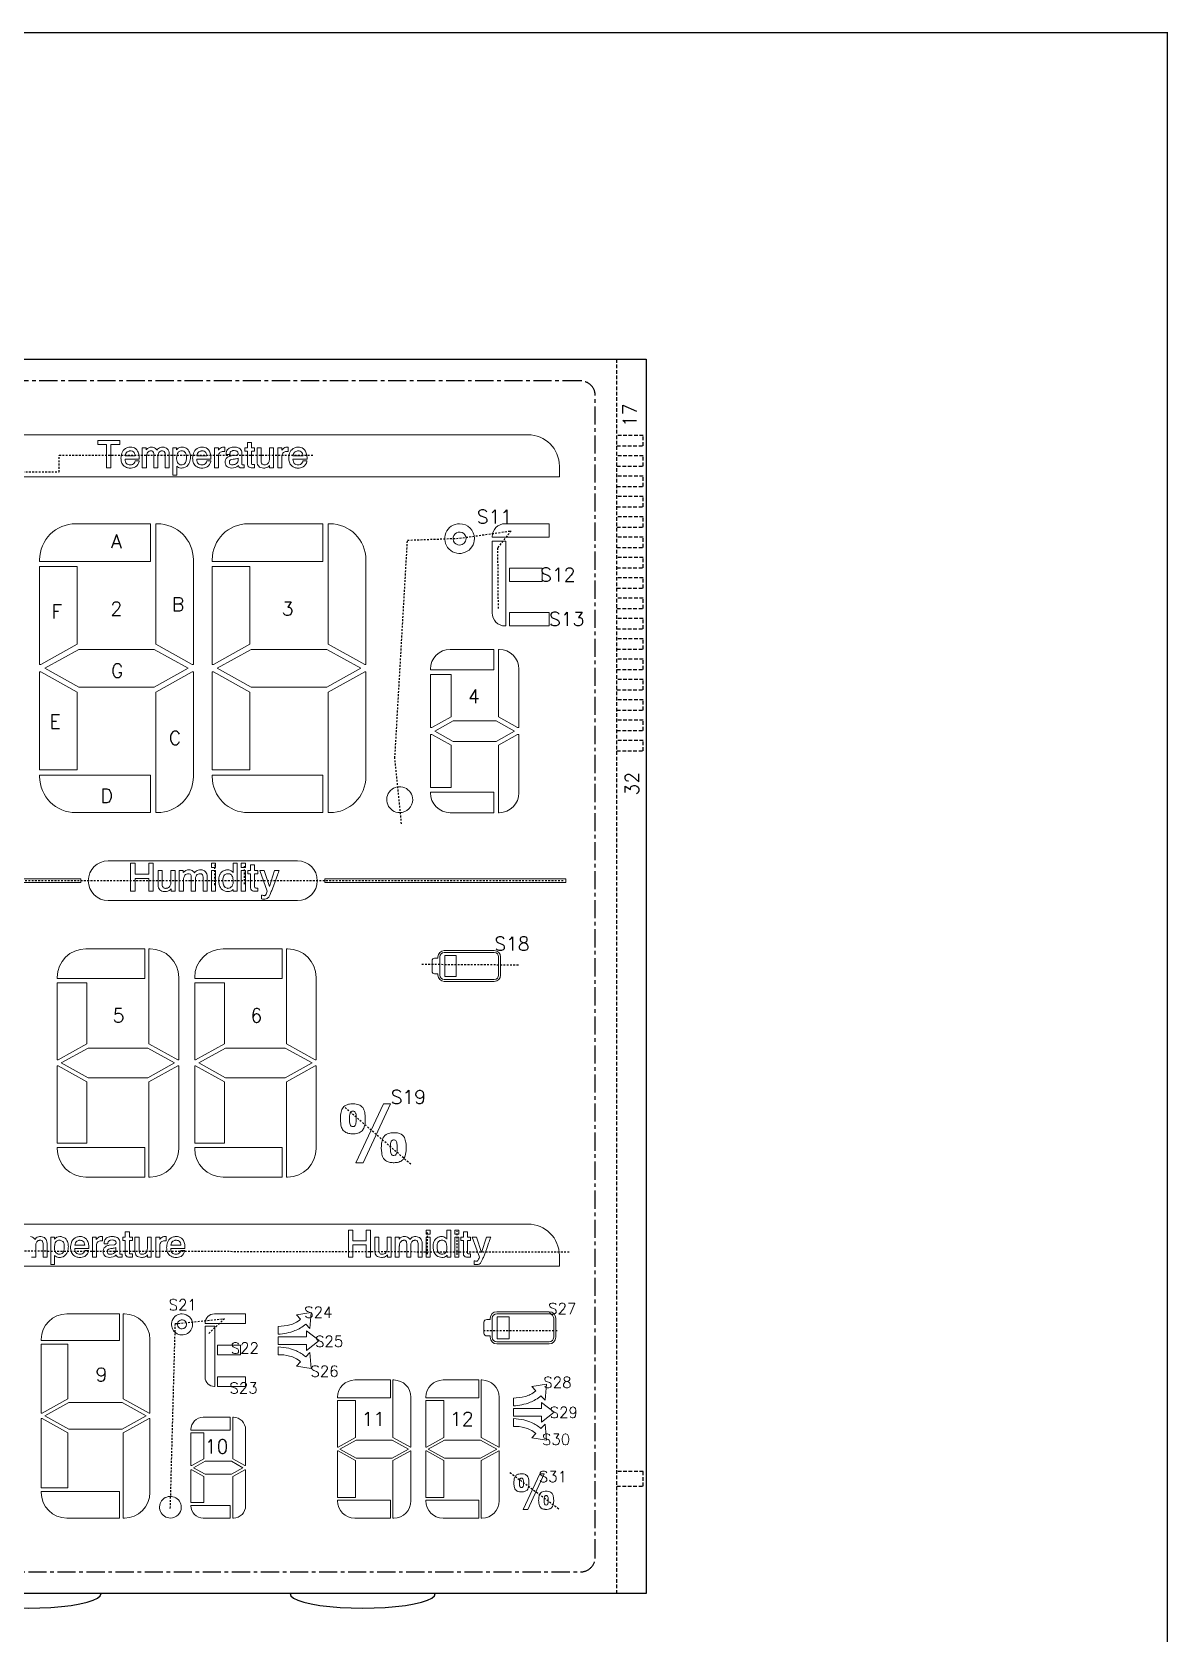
# Model space of a CAD drawing. Header units: millimetres. Extents: x 406 to 1082, y -777 to -474.
# Drawn here: x 630.2 to 708.4, y -709.3 to -599 of the extents above; entities that cross this region are included whole.
import ezdxf
from ezdxf.enums import TextEntityAlignment as Align

# ---------------------------------------------------------------- set-up
doc = ezdxf.new("R2010")
doc.units = ezdxf.units.MM
doc.linetypes.add('CENTER', pattern=[2, 1.25, -0.25, 0.25, -0.25])
doc.linetypes.add('HIDDEN', pattern=[0.375, 0.25, -0.125])
doc.layers.add('DL', color=11, linetype='Continuous')
doc.layers.add('SPEC', color=2, linetype='Continuous')
doc.styles.add('ROMANS', font='ROMANS.shx')

msp = doc.modelspace()

# ---------------------------------------------------------------- linework, layer by layer
msp.add_lwpolyline([(672.493, -621.55), (672.493, -706.55), (611.493, -706.55), (611.493, -621.55)], close=True)
at = {"linetype": 'HIDDEN'}
for points in [[(670.493, -706.55), (670.493, -621.55)], [(670.493, -627.51), (672.293, -627.51), (672.293, -626.81), (670.493, -626.81)], [(670.493, -628.91), (672.293, -628.91), (672.293, -628.21), (670.493, -628.21)], [(670.493, -630.31), (672.293, -630.31), (672.293, -629.61), (670.493, -629.61)], [(670.493, -631.71), (672.293, -631.71), (672.293, -631.01), (670.493, -631.01)], [(670.493, -633.11), (672.293, -633.11), (672.293, -632.41), (670.493, -632.41)], [(670.493, -634.51), (672.293, -634.51), (672.293, -633.81), (670.493, -633.81)], [(670.493, -635.91), (672.293, -635.91), (672.293, -635.21), (670.493, -635.21)], [(670.493, -637.31), (672.293, -637.31), (672.293, -636.61), (670.493, -636.61)], [(670.493, -638.71), (672.293, -638.71), (672.293, -638.01), (670.493, -638.01)], [(670.493, -640.11), (672.293, -640.11), (672.293, -639.41), (670.493, -639.41)], [(670.493, -641.51), (672.293, -641.51), (672.293, -640.81), (670.493, -640.81)], [(670.493, -642.91), (672.293, -642.91), (672.293, -642.21), (670.493, -642.21)], [(670.493, -644.31), (672.293, -644.31), (672.293, -643.61), (670.493, -643.61)], [(670.493, -645.71), (672.293, -645.71), (672.293, -645.01), (670.493, -645.01)], [(670.493, -647.11), (672.293, -647.11), (672.293, -646.41), (670.493, -646.41)], [(670.493, -648.51), (672.293, -648.51), (672.293, -647.81), (670.493, -647.81)], [(670.493, -699.146), (672.293, -699.146), (672.293, -698.146), (670.493, -698.146)]]:
    msp.add_lwpolyline(points, dxfattribs=at)
at = {"linetype": 'CENTER'}
msp.add_lwpolyline([(614.993, -624.05), (614.993, -704.05, 0.4142136), (615.993, -705.05), (667.993, -705.05, 0.4142136), (668.993, -704.05), (668.993, -624.05, 0.4142136), (667.993, -623.05), (615.993, -623.05, 0.4142136)], format="xyb", close=True, dxfattribs=at)
at = {"lineweight": 9}
for points in [[(623.375, -632.118, 0.0871092), (624.285, -631.959, 0.2946703), (626.046, -629.641), (666.53, -629.641), (666.53, -628.919, 0.4141296), (664.365, -626.754), (619.621, -626.754, 0.4141209), (617.456, -628.919), (617.456, -632.118)], [(637.011, -628.829, 0.0370069), (637.087, -628.818, 0.2429211), (637.31, -628.646, 0.0434346), (637.335, -628.578), (637.34, -628.561), (637.607, -628.561), (637.602, -628.59, -0.2067618), (637.353, -628.973, -0.1032395), (637.165, -629.035, -0.0377181), (636.981, -629.047, -0.0722523), (636.75, -629.008, -0.1862673), (636.462, -628.775, -0.0984507), (636.371, -628.493, -0.0237574), (636.36, -628.377, -0.0780408), (636.42, -628.014, -0.0295792), (636.455, -627.933, -0.2001827), (636.77, -627.65, -0.0792773), (637.02, -627.606, -0.0606487), (637.19, -627.628, -0.2130731), (637.509, -627.883, -0.0851086), (637.601, -628.165, -0.0383409), (637.622, -628.416), (637.623, -628.441), (636.648, -628.441, 0.0767898), (636.677, -628.621, 0.2384183), (636.855, -628.805, 0.0874784)], [(639.681, -629.027), (639.403, -629.027), (639.403, -628.148, 0.0223432), (639.402, -628.089, 0.1151529), (639.366, -627.948, 0.0641145), (639.339, -627.914, 0.1750624), (639.229, -627.865, 0.0452947), (639.18, -627.864, 0.0285811), (639.133, -627.872, 0.2370554), (638.941, -628.02, 0.0948176), (638.895, -628.199), (638.895, -629.027), (638.617, -629.027), (638.617, -628.088, 0.0735874), (638.603, -627.978, 0.2935156), (638.487, -627.869, 0.0535163), (638.433, -627.864, 0.0366851), (638.367, -627.872, 0.2307951), (638.167, -628.017, 0.1007714), (638.114, -628.206, 0.0202046), (638.109, -628.278), (638.109, -629.027), (637.831, -629.027), (637.831, -627.646), (638.1, -627.646), (638.1, -627.785, -0.2335848), (638.483, -627.606, -0.0288833), (638.539, -627.609, -0.1971162), (638.784, -627.74, -0.0448446), (638.832, -627.809, -0.0555893), (638.944, -627.702, -0.1656337), (639.22, -627.605), (639.239, -627.606, -0.0746218), (639.418, -627.644, -0.2255921), (639.645, -627.878, -0.0816605), (639.681, -628.087)], [(640.561, -627.606, -0.0648928), (640.749, -627.64, -0.1926901), (641.039, -627.878, -0.0966706), (641.132, -628.178, -0.0218144), (641.143, -628.296, -0.0781946), (641.076, -628.666, -0.0343251), (641.035, -628.757, -0.229454), (640.668, -629.031, -0.0447028), (640.532, -629.047, -0.0254463), (640.469, -629.044, -0.1828123), (640.198, -628.919), (640.198, -629.535), (639.93, -629.535), (639.93, -627.646), (640.188, -627.646), (640.188, -627.8, -0.033171), (640.234, -627.744, -0.2137865)], [(641.581, -628.441, 0.0767898), (641.61, -628.621, 0.2384183), (641.788, -628.805, 0.0874784), (641.943, -628.829, 0.0370069), (642.02, -628.818, 0.2429211), (642.243, -628.646, 0.0434346), (642.268, -628.578), (642.273, -628.561), (642.54, -628.561), (642.535, -628.59, -0.2067618), (642.286, -628.973, -0.1032395), (642.098, -629.035, -0.0377181), (641.913, -629.047, -0.0722523), (641.682, -629.008, -0.1862673), (641.394, -628.775, -0.0984507), (641.303, -628.493, -0.0237574), (641.293, -628.377, -0.0780408), (641.353, -628.014, -0.0295792), (641.387, -627.933, -0.2001827), (641.703, -627.65, -0.0792773), (641.953, -627.606, -0.0606487), (642.123, -627.628, -0.2130731), (642.442, -627.883, -0.0851086), (642.534, -628.165, -0.0383409), (642.555, -628.416), (642.555, -628.441)], [(643.5, -627.904), (643.385, -627.904, 0.0660722), (643.269, -627.925, 0.2225021), (643.104, -628.078, 0.086201), (643.072, -628.228), (643.072, -629.027), (642.794, -629.027), (642.794, -627.646), (643.062, -627.646), (643.062, -627.813, -0.054473), (643.149, -627.713, -0.1933962), (643.415, -627.606, -0.1050475), (643.46, -627.616), (643.5, -627.616)], [(644.842, -629.027), (644.768, -629.027, -0.0849996), (644.637, -629.035, -0.1173174), (644.513, -628.996, -0.06037), (644.482, -628.971, -0.1553075), (644.438, -628.878, -0.1861213), (643.972, -629.047, -0.0737311), (643.777, -629.011, -0.2680588), (643.544, -628.753, -0.0455964), (643.53, -628.656, -0.0377854), (643.539, -628.566, -0.2434006), (643.747, -628.278, -0.084849), (643.959, -628.213), (644.328, -628.173, 0.352044), (644.421, -628.083, 0.0482908), (644.425, -628.038, 0.2795521), (644.345, -627.888, 0.098485), (644.236, -627.851, 0.0721109), (644.057, -627.85, 0.030333), (644.018, -627.859, 0.2865378), (643.867, -628.018, 0.0431653), (643.857, -628.08), (643.855, -628.103), (643.599, -628.103), (643.6, -628.078, -0.0662702), (643.623, -627.918, -0.2084757), (643.817, -627.678, -0.1016325), (644.071, -627.61, -0.0222196), (644.171, -627.606, -0.0795902), (644.436, -627.654, -0.034289), (644.497, -627.683, -0.2338171), (644.675, -627.929, -0.0401185), (644.683, -628.008), (644.683, -628.774, 0.0460385), (644.685, -628.794, 0.2661434), (644.708, -628.824, 0.1001883), (644.738, -628.829), (644.764, -628.829, -0.0687775), (644.817, -628.819), (644.842, -628.819)], [(645.558, -627.884), (645.339, -627.884), (645.339, -628.724), (645.339, -628.732), (645.34, -628.739, 0.3059081), (645.383, -628.799, 0.0980566), (645.444, -628.809), (645.558, -628.809), (645.558, -629.027), (645.364, -629.027, -0.0446054), (645.271, -629.02, -0.1571167), (645.125, -628.948, -0.1693673), (645.063, -628.806, -0.0394879), (645.061, -628.743), (645.061, -627.884), (644.892, -627.884), (644.892, -627.646), (645.061, -627.646), (645.061, -627.278), (645.339, -627.278), (645.339, -627.646), (645.558, -627.646)], [(647.866, -627.904), (647.751, -627.904, 0.0660722), (647.635, -627.925, 0.2225021), (647.47, -628.078, 0.086201), (647.437, -628.228), (647.437, -629.027), (647.16, -629.027), (647.16, -627.646), (647.428, -627.646), (647.428, -627.813, -0.054473), (647.515, -627.713, -0.1933962), (647.781, -627.606, -0.1050475), (647.826, -627.616), (647.866, -627.616)], [(649.168, -628.441), (648.194, -628.441, 0.0769765), (648.223, -628.621, 0.2383717), (648.401, -628.805, 0.087331), (648.557, -628.829, 0.0369768), (648.634, -628.818, 0.2437931), (648.856, -628.646, 0.0436173), (648.881, -628.579), (648.886, -628.561), (649.153, -628.561), (649.148, -628.589, -0.2073763), (648.899, -628.973, -0.1039185), (648.712, -629.035, -0.0376428), (648.527, -629.047, -0.072254), (648.296, -629.008, -0.1859131), (648.008, -628.775, -0.0983465), (647.917, -628.493, -0.0237614), (647.906, -628.378, -0.077701), (647.967, -628.014, -0.0294773), (648.001, -627.933, -0.1999693), (648.316, -627.65, -0.0793938), (648.566, -627.606, -0.0605653), (648.736, -627.628, -0.2132511), (649.056, -627.883, -0.0852939), (649.147, -628.165, -0.0384156), (649.168, -628.416)], [(636.991, -627.864, 0.0352199), (636.921, -627.875, 0.2240954), (636.704, -628.039, 0.0898478), (636.651, -628.212), (637.342, -628.212, 0.0738911), (637.303, -628.051, 0.2720981), (637.074, -627.871, 0.0435445)], [(640.522, -627.864, 0.033145), (640.471, -627.867, 0.2103507), (640.287, -627.974, 0.0989126), (640.217, -628.13, 0.0625653), (640.188, -628.406, 0.0750688), (640.219, -628.6, 0.2662662), (640.445, -628.814, 0.0457063), (640.533, -628.829, 0.0306271), (640.582, -628.825, 0.2525837), (640.797, -628.67, 0.0966536), (640.859, -628.437, 0.0200891), (640.865, -628.336, 0.0218403), (640.863, -628.24, 0.1116626), (640.801, -628.007, 0.0623045), (640.758, -627.949, 0.1704659), (640.585, -627.868, 0.0339054)], [(641.924, -627.864, 0.0352199), (641.854, -627.875, 0.2240954), (641.636, -628.039, 0.0898478), (641.583, -628.212), (642.275, -628.212, 0.0738911), (642.235, -628.051, 0.2720981), (642.007, -627.871, 0.0435445)], [(643.818, -628.625, 0.0641094), (643.828, -628.706, 0.2559658), (643.922, -628.813, 0.091977), (644.022, -628.829, 0.0893706), (644.249, -628.776, 0.2783813), (644.415, -628.544), (644.415, -628.366, -0.0543915), (644.174, -628.426), (644.075, -628.44, 0.0846469), (643.917, -628.475, 0.0349856), (643.89, -628.49, 0.274835)], [(646.851, -627.646), (646.851, -629.027), (646.593, -629.027), (646.593, -628.868, -0.1936753), (646.307, -629.039, -0.0434189), (646.203, -629.048), (646.179, -629.047, -0.0767811), (645.976, -629.009, -0.2306986), (645.756, -628.792, -0.0806607), (645.728, -628.625), (645.728, -627.646), (646.006, -627.646), (646.006, -628.555, 0.1001322), (646.033, -628.713, 0.2115872), (646.136, -628.813, 0.0930094), (646.239, -628.829, 0.0384247), (646.306, -628.822, 0.2240954), (646.509, -628.684, 0.1015477), (646.575, -628.479, 0.0191729), (646.583, -628.404), (646.583, -627.646)], [(648.537, -627.864, 0.0352199), (648.467, -627.875, 0.2240954), (648.249, -628.039, 0.0898478), (648.197, -628.212), (648.888, -628.212, 0.0742199), (648.849, -628.051, 0.2722055), (648.62, -627.871, 0.0434684)], [(630.765, -635.37), (630.765, -635.473), (638.392, -635.473), (638.392, -632.88), (633.255, -632.88, 0.4141339)], [(638.752, -632.88), (638.752, -641.173), (641.264, -642.568), (641.345, -642.568), (641.345, -635.37, 0.4141343), (638.856, -632.88)], [(645.126, -632.88, 0.4141339), (642.636, -635.37), (642.636, -635.473), (650.263, -635.473), (650.263, -632.88)], [(650.623, -632.88), (650.623, -641.173), (653.135, -642.568), (653.216, -642.568), (653.216, -635.37, 0.4141343), (650.727, -632.88)], [(660.685, -633.902, -2.414661), (659.662, -632.88, -0.4141364)], [(661.901, -633.779), (661.901, -633.816), (665.818, -633.816), (665.818, -632.88), (662.799, -632.88, 0.4141346)], [(659.662, -634.347, -2.414768), (660.107, -633.902, -0.4141321)], [(661.901, -634.085), (661.901, -639.019, 0.4141356), (662.799, -639.918), (662.837, -639.918), (662.837, -634.085)], [(662.02, -641.531), (659.016, -641.531, 0.414124), (657.652, -642.894), (657.652, -642.951), (662.02, -642.951)], [(662.386, -641.531), (662.329, -641.531), (662.329, -646.177), (663.642, -646.907), (663.749, -646.907), (663.749, -642.894, 0.4141194)], [(638.752, -652.775), (638.856, -652.775, 0.4141339), (641.345, -650.286), (641.345, -643.087), (641.264, -643.087), (638.752, -644.483)], [(653.135, -643.087), (650.623, -644.483), (650.623, -652.775), (650.727, -652.775, 0.4141339), (653.216, -650.286), (653.216, -643.087)], [(662.329, -648.131), (662.329, -652.777), (662.386, -652.777, 0.4141185), (663.749, -651.414), (663.749, -647.401), (663.642, -647.401)], [(630.765, -650.182), (630.765, -650.286, 0.4141343), (633.255, -652.775), (638.392, -652.775), (638.392, -650.182)], [(642.636, -650.182), (642.636, -650.286, 0.4141343), (645.126, -652.775), (650.263, -652.775), (650.263, -650.182)], [(655.542, -652.775, -2.4147199), (656.434, -651.883, -0.4141359)], [(662.02, -651.357), (657.652, -651.357), (657.652, -651.414, 0.4141256), (659.016, -652.777), (662.02, -652.777)], [(635.484, -656.091, 0.4141317), (634.114, -657.461, 0.41412), (635.484, -658.832), (648.503, -658.832, 0.4141304), (649.873, -657.461, 0.4141421), (648.503, -656.091)], [(644.36, -658.192), (644.092, -658.192), (644.092, -658.057, -0.1857359), (643.822, -658.205, -0.0398016), (643.722, -658.212, -0.062601), (643.532, -658.183, -0.1994728), (643.206, -657.925, -0.080211), (643.113, -657.669, -0.0408194), (643.085, -657.431, -0.0807621), (643.152, -657.08, -0.0287766), (643.186, -657.007, -0.1851882), (643.466, -656.755, -0.079826), (643.69, -656.71, -0.1764781), (644.003, -656.826, -0.0372204), (644.082, -656.9), (644.082, -656.242), (644.36, -656.242)], [(640.081, -658.192), (639.813, -658.192), (639.813, -658.023, -0.2022052), (639.5, -658.206, -0.0373862), (639.406, -658.213), (639.38, -658.212, -0.0771179), (639.168, -658.173, -0.2230688), (638.943, -657.957, -0.0872839), (638.91, -657.773), (638.91, -656.751), (639.198, -656.751), (639.198, -657.7, 0.1019513), (639.227, -657.864, 0.2718278), (639.385, -657.982, 0.0417593), (639.443, -657.987, 0.0322002), (639.503, -657.981, 0.2230069), (639.72, -657.843, 0.1046555), (639.793, -657.633, 0.0225802), (639.803, -657.542), (639.803, -656.751), (640.081, -656.751)], [(642.015, -657.274, 0.0224772), (642.015, -657.212, 0.115913), (641.976, -657.065, 0.0645116), (641.949, -657.029, 0.1661262), (641.843, -656.98, 0.0381461), (641.796, -656.976), (641.789, -656.976), (641.781, -656.977, 0.0287049), (641.733, -656.984, 0.2370717), (641.531, -657.14, 0.0947445), (641.483, -657.328), (641.483, -658.192), (641.195, -658.192), (641.195, -657.212, 0.073453), (641.18, -657.096, 0.2935992), (641.058, -656.982, 0.053587), (641.001, -656.977, 0.0366502), (640.933, -656.985, 0.2307724), (640.722, -657.137, 0.1009418), (640.667, -657.335, 0.0202476), (640.662, -657.41), (640.662, -658.192), (640.374, -658.192), (640.374, -656.751), (640.652, -656.751), (640.652, -656.898, -0.2346799), (641.053, -656.709, -0.0289815), (641.112, -656.713, -0.1982982), (641.368, -656.85, -0.0452392), (641.418, -656.922, -0.0594676), (641.54, -656.806, -0.173408), (641.843, -656.71, -0.0747801), (642.029, -656.749, -0.2262586), (642.267, -656.993, -0.0816665), (642.303, -657.211), (642.303, -658.192), (642.015, -658.192)], [(643.733, -656.977, 0.028257), (643.675, -656.98, 0.1738066), (643.485, -657.066, 0.1166314), (643.406, -657.203, 0.0857098), (643.373, -657.471, 0.068715), (643.416, -657.736, 0.0369916), (643.445, -657.806, 0.2394821), (643.664, -657.979, 0.0374432), (643.724, -657.987, 0.0384111), (643.806, -657.972, 0.2578203), (644.046, -657.753, 0.0830756), (644.082, -657.543, 0.0652167), (644.048, -657.243, 0.0691602), (643.996, -657.117, 0.2283956), (643.796, -656.982, 0.0413545)], [(645.783, -656.997), (645.555, -656.997), (645.555, -657.876), (645.555, -657.884), (645.556, -657.892, 0.3063573), (645.601, -657.956, 0.0979138), (645.665, -657.966), (645.783, -657.966), (645.783, -658.192), (645.582, -658.192, -0.04486), (645.485, -658.184, -0.1565868), (645.333, -658.109, -0.169498), (645.269, -657.961, -0.039098), (645.266, -657.896), (645.266, -656.997), (645.09, -656.997), (645.09, -656.751), (645.266, -656.751), (645.266, -656.366), (645.555, -656.366), (645.555, -656.751), (645.783, -656.751)], [(647.232, -656.784, 0.0091527), (647.087, -657.189), (646.971, -657.508), (646.853, -657.827), (646.733, -658.145, -0.0120614), (646.622, -658.404, -0.0336797), (646.527, -658.584, -0.075617), (646.478, -658.642, -0.1677939), (646.346, -658.718, -0.0726062), (646.159, -658.732), (646.158, -658.732, -0.1014928), (646.057, -658.709), (646.042, -658.703), (646.042, -658.454), (646.066, -658.454, -0.1872411), (646.099, -658.467, 0.0755878), (646.201, -658.485), (646.21, -658.487, 0.2049529), (646.262, -658.485, 0.1103256), (646.308, -658.445, 0.0694657), (646.377, -658.321, 0.0242038), (646.425, -658.188), (645.907, -656.751), (646.219, -656.751), (646.225, -656.768), (646.58, -657.854), (646.931, -656.751), (647.245, -656.751)], [(631.974, -664.115), (631.974, -664.197), (638, -664.197), (638, -662.148), (633.941, -662.148, 0.4141341)], [(638.285, -662.148), (638.285, -668.7), (640.27, -669.803), (640.334, -669.803), (640.334, -664.115, 0.4141341), (638.367, -662.148)], [(641.435, -664.115), (641.435, -664.197), (647.461, -664.197), (647.461, -662.148), (643.402, -662.148, 0.4141341)], [(647.745, -662.148), (647.745, -668.7), (649.73, -669.803), (649.794, -669.803), (649.794, -664.115, 0.4141341), (647.827, -662.148)], [(662.052, -662.275), (658.605, -662.275, 0.4133956), (658.172, -662.708), (658.172, -662.791), (657.945, -662.791, 0.4141365), (657.765, -662.972), (657.765, -663.694, 0.4141299), (657.945, -663.875), (658.172, -663.875), (658.172, -663.964, 0.4133988), (658.605, -664.396), (662.052, -664.396, 0.4133716), (662.485, -663.964), (662.485, -662.708, 0.4133716)], [(662.052, -664.262), (658.605, -664.262, -0.4134888), (658.307, -663.964), (658.307, -662.708, -0.413501), (658.605, -662.41), (662.052, -662.41, -0.4135403), (662.35, -662.708), (662.35, -663.964, -0.4135403)], [(638.285, -671.316), (638.285, -677.868), (638.367, -677.868, 0.4141341), (640.334, -675.901), (640.334, -670.213), (640.27, -670.213)], [(647.745, -671.316), (647.745, -677.868), (647.827, -677.868, 0.4141341), (649.794, -675.901), (649.794, -670.213), (649.73, -670.213)], [(651.956, -674.842), (651.919, -674.828, -0.1339508), (651.66, -674.651, -0.1025514), (651.524, -674.376, -0.0632424), (651.464, -673.922), (651.462, -673.867), (651.462, -673.854), (651.463, -673.799), (651.465, -673.746), (651.467, -673.695, -0.0643588), (651.533, -673.304, -0.1324688), (651.708, -673.01, -0.1250843), (652.007, -672.858, -0.0639649), (652.37, -672.825, -0.0787069), (652.719, -672.885, -0.1488955), (652.996, -673.085, -0.0274428), (653.047, -673.167, -0.0801137), (653.149, -673.498, -0.0610197), (653.162, -674.11, -0.0516939), (653.105, -674.404), (653.093, -674.439, -0.1018275), (652.954, -674.678, -0.1285868), (652.67, -674.844, -0.0801347), (652.267, -674.889, -0.0711959)], [(652.534, -674.155, -0.0571083), (652.5, -674.277), (652.484, -674.307), (652.46, -674.339), (652.431, -674.363), (652.398, -674.381), (652.36, -674.391), (652.318, -674.394), (652.283, -674.392), (652.244, -674.383), (652.21, -674.367), (652.181, -674.344), (652.156, -674.313, -0.0997243), (652.108, -674.182), (652.101, -674.145, -0.0207675), (652.087, -674.015), (652.085, -673.964, -0.0471644), (652.102, -673.56), (652.109, -673.524, -0.079443), (652.153, -673.406), (652.176, -673.375), (652.205, -673.351), (652.238, -673.333, -0.1204659), (652.352, -673.322), (652.391, -673.331), (652.425, -673.347), (652.454, -673.37, -0.1170759), (652.511, -673.465), (652.52, -673.494, -0.0581163), (652.553, -673.796, -0.0431886)], [(655.86, -675.153, 0.1958052), (655.531, -674.871, 0.0761133), (655.232, -674.814), (655.183, -674.811), (655.132, -674.81), (655.097, -674.81), (655.048, -674.812), (654.999, -674.816, 0.07373), (654.708, -674.88, 0.1978594), (654.385, -675.192, 0.0753701), (654.294, -675.542, 0.0663383), (654.301, -676.202, 0.0809523), (654.403, -676.534, 0.1134718), (654.568, -676.729, 0.051572), (654.695, -676.8, 0.0701802), (654.937, -676.863), (654.983, -676.869), (655.031, -676.873, 0.0188081), (655.169, -676.875), (655.219, -676.873, 0.0835128), (655.558, -676.805), (655.593, -676.789, 0.0904608), (655.767, -676.665, 0.1105234), (655.918, -676.395, 0.0684338), (655.985, -675.952, 0.0472932), (655.962, -675.484, 0.0800972)], [(631.974, -675.819), (631.974, -675.901, 0.4141341), (633.941, -677.868), (638, -677.868), (638, -675.819)], [(641.435, -675.819), (641.435, -675.901, 0.4141341), (643.402, -677.868), (647.461, -677.868), (647.461, -675.819)], [(655.362, -676.011), (655.359, -676.058, -0.0549024), (655.324, -676.237, -0.158432), (655.242, -676.349), (655.209, -676.366, -0.163158), (655.058, -676.37), (655.024, -676.354), (654.994, -676.331), (654.969, -676.301, -0.1010268), (654.928, -676.206, -0.0425744), (654.904, -676.054), (654.9, -676.007), (654.898, -675.956, -0.046268), (654.915, -675.546, -0.057955), (654.948, -675.424), (654.963, -675.393), (654.988, -675.362), (655.016, -675.337), (655.05, -675.32, -0.1288059), (655.166, -675.308), (655.204, -675.318), (655.238, -675.335), (655.267, -675.358), (655.293, -675.388, -0.1008725), (655.342, -675.519), (655.349, -675.555, -0.05209)], [(664.365, -681.107), (619.621, -681.107, 0.4141209), (617.456, -683.272), (617.456, -685.346), (622.134, -685.346, 0.3096148), (624.108, -683.994), (666.53, -683.994), (666.53, -683.272, 0.4141296)], [(637.042, -683.162, -0.0980566), (636.981, -683.152, -0.3059081), (636.938, -683.092), (636.937, -683.085), (636.937, -683.077), (636.937, -682.237), (637.156, -682.237), (637.156, -681.999), (636.937, -681.999), (636.937, -681.631), (636.659, -681.631), (636.659, -681.999), (636.49, -681.999), (636.49, -682.237), (636.659, -682.237), (636.659, -683.096, 0.0394342), (636.661, -683.159, 0.1702387), (636.724, -683.301, 0.1572026), (636.869, -683.373, 0.0446708), (636.962, -683.381), (637.156, -683.381), (637.156, -683.162)], [(659.056, -683.381), (658.798, -683.381), (658.798, -683.253, -0.183421), (658.539, -683.393, -0.0395765), (658.444, -683.4, -0.0686495), (658.247, -683.367, -0.1920295), (657.949, -683.125, -0.0802122), (657.86, -682.879, -0.0407987), (657.833, -682.651, -0.0807626), (657.897, -682.315, -0.0287726), (657.93, -682.244, -0.1851361), (658.198, -682.003, -0.0798112), (658.413, -681.959, -0.1756806), (658.713, -682.07, -0.0370671), (658.787, -682.14), (658.787, -681.511), (659.056, -681.511)], [(660.418, -682.237), (660.199, -682.237), (660.199, -683.077), (660.199, -683.085), (660.2, -683.092, 0.3059081), (660.243, -683.152, 0.0980566), (660.304, -683.162), (660.418, -683.162), (660.418, -683.381), (660.224, -683.381, -0.0446708), (660.131, -683.373, -0.1572026), (659.985, -683.301, -0.1702387), (659.923, -683.159, -0.0394342), (659.921, -683.096), (659.921, -682.237), (659.752, -682.237), (659.752, -681.999), (659.921, -681.999), (659.921, -681.631), (660.199, -681.631), (660.199, -681.999), (660.418, -681.999)], [(632.13, -683.4, -0.0256002), (632.067, -683.397, -0.1824839), (631.796, -683.271), (631.796, -683.888), (631.528, -683.888), (631.528, -681.999), (631.786, -681.999), (631.786, -682.152, -0.2532726), (632.159, -681.959, -0.0649164), (632.347, -681.993, -0.1927992), (632.637, -682.231, -0.0965916), (632.73, -682.531, -0.0217789), (632.74, -682.649, -0.0781017), (632.674, -683.019, -0.0343107), (632.632, -683.11, -0.22958), (632.266, -683.384, -0.0447153)], [(632.12, -682.217, 0.0331519), (632.069, -682.22, 0.2105512), (631.885, -682.327, 0.0988757), (631.815, -682.483, 0.0624321), (631.786, -682.759, 0.0752135), (631.817, -682.953, 0.2665982), (632.043, -683.167, 0.0456579), (632.131, -683.182, 0.0306703), (632.18, -683.178, 0.2525901), (632.395, -683.023, 0.096586), (632.457, -682.79, 0.0200855), (632.463, -682.689, 0.0219641), (632.461, -682.593, 0.1121729), (632.399, -682.36, 0.0626638), (632.356, -682.302, 0.1714333), (632.183, -682.221, 0.0338772)], [(634.153, -682.794), (633.179, -682.794, 0.0769496), (633.208, -682.974, 0.2382813), (633.386, -683.158, 0.0874182), (633.541, -683.182, 0.0369865), (633.618, -683.171, 0.2436488), (633.841, -682.999, 0.0434474), (633.866, -682.931), (633.871, -682.914), (634.137, -682.914), (634.132, -682.943, -0.207405), (633.884, -683.326, -0.1039086), (633.697, -683.388, -0.0375945), (633.512, -683.4, -0.0722679), (633.281, -683.361, -0.1860549), (632.993, -683.128, -0.0984055), (632.901, -682.846, -0.0237687), (632.89, -682.73, -0.0778142), (632.951, -682.367, -0.0295136), (632.986, -682.286, -0.2000537), (633.301, -682.003, -0.0793429), (633.55, -681.959, -0.060607), (633.721, -681.981, -0.2131621), (634.04, -682.236, -0.0852012), (634.132, -682.518, -0.0383783), (634.153, -682.769)], [(633.521, -682.217, 0.0352199), (633.451, -682.228, 0.2240954), (633.234, -682.392, 0.0898478), (633.181, -682.565), (633.873, -682.565, 0.07406), (633.834, -682.404, 0.2718627), (633.605, -682.224, 0.0435248)], [(635.097, -682.257), (634.983, -682.257, 0.0660001), (634.867, -682.278, 0.2228376), (634.702, -682.431, 0.0864081), (634.67, -682.581), (634.67, -683.381), (634.392, -683.381), (634.392, -681.999), (634.66, -681.999), (634.66, -682.166, -0.054473), (634.746, -682.066, -0.1933962), (635.013, -681.959, -0.104628), (635.059, -681.969), (635.097, -681.969)], [(636.44, -683.381), (636.366, -683.381, -0.0859883), (636.235, -683.388, -0.1173473), (636.111, -683.349, -0.0604077), (636.079, -683.324, -0.1553075), (636.035, -683.231, -0.1860571), (635.57, -683.4, -0.0737242), (635.375, -683.364, -0.2677367), (635.142, -683.106, -0.0455287), (635.128, -683.009, -0.0377239), (635.137, -682.919, -0.242971), (635.345, -682.631, -0.0848797), (635.557, -682.566), (635.926, -682.526, 0.3523827), (636.019, -682.436, 0.0483425), (636.023, -682.391, 0.2798421), (635.943, -682.241, 0.0983161), (635.834, -682.204, 0.0720485), (635.655, -682.203, 0.0303451), (635.616, -682.212, 0.2873951), (635.465, -682.371, 0.043136), (635.455, -682.433), (635.453, -682.456), (635.197, -682.456), (635.198, -682.43, -0.066344), (635.221, -682.271, -0.2081572), (635.415, -682.031, -0.1015374), (635.669, -681.963, -0.0222306), (635.769, -681.959, -0.0795985), (636.034, -682.007, -0.0343055), (636.095, -682.036, -0.2341199), (636.273, -682.282, -0.0401684), (636.281, -682.361), (636.281, -683.127, 0.0460385), (636.283, -683.147, 0.2661434), (636.306, -683.177, 0.1001883), (636.336, -683.182), (636.362, -683.182, -0.0675236), (636.415, -683.172), (636.44, -683.172)], [(635.416, -682.978, 0.0641094), (635.425, -683.059, 0.2559658), (635.52, -683.166, 0.091977), (635.62, -683.182, 0.0893105), (635.847, -683.129, 0.2791963), (636.013, -682.897), (636.013, -682.719, -0.0538108), (635.772, -682.779), (635.673, -682.794, 0.0845225), (635.515, -682.828, 0.0349147), (635.488, -682.843, 0.2750525)], [(638.449, -683.381), (638.191, -683.381), (638.191, -683.221, -0.1936753), (637.905, -683.392, -0.0434189), (637.801, -683.401), (637.777, -683.4, -0.0767743), (637.574, -683.362, -0.2304701), (637.354, -683.145, -0.0805526), (637.326, -682.978), (637.326, -681.999), (637.604, -681.999), (637.604, -682.908, 0.1018395), (637.631, -683.065, 0.2718716), (637.782, -683.178, 0.0418294), (637.838, -683.182, 0.0384247), (637.904, -683.175, 0.2240954), (638.107, -683.037, 0.1015477), (638.173, -682.832, 0.0191729), (638.181, -682.757), (638.181, -681.999), (638.449, -681.999)], [(639.463, -682.257), (639.349, -682.257, 0.0660001), (639.233, -682.278, 0.2228376), (639.068, -682.431, 0.0864081), (639.036, -682.581), (639.036, -683.381), (638.758, -683.381), (638.758, -681.999), (639.026, -681.999), (639.026, -682.166, -0.054473), (639.112, -682.066, -0.1933962), (639.379, -681.959, -0.104628), (639.424, -681.969), (639.463, -681.969)], [(640.766, -682.794), (639.792, -682.794, 0.0769496), (639.821, -682.974, 0.2382813), (639.999, -683.158, 0.0874182), (640.155, -683.182, 0.0369865), (640.232, -683.171, 0.2436488), (640.454, -682.999, 0.0434474), (640.479, -682.931), (640.484, -682.914), (640.751, -682.914), (640.746, -682.943, -0.207405), (640.497, -683.326, -0.1039086), (640.31, -683.388, -0.0375945), (640.125, -683.4, -0.0722679), (639.894, -683.361, -0.1860549), (639.606, -683.128, -0.0984055), (639.515, -682.846, -0.0237687), (639.504, -682.73, -0.0778142), (639.565, -682.367, -0.0295136), (639.599, -682.286, -0.2000537), (639.914, -682.003, -0.0793429), (640.164, -681.959, -0.060607), (640.334, -681.981, -0.2131621), (640.654, -682.236, -0.0852012), (640.745, -682.518, -0.0383783), (640.766, -682.769)], [(640.135, -682.217, 0.0352199), (640.065, -682.228, 0.2240954), (639.848, -682.392, 0.0898478), (639.795, -682.565), (640.486, -682.565, 0.07406), (640.447, -682.404, 0.2718627), (640.218, -682.224, 0.0435248)], [(654.958, -683.381), (654.7, -683.381), (654.7, -683.221, -0.1936753), (654.415, -683.392, -0.0434189), (654.31, -683.401), (654.287, -683.4, -0.0767743), (654.083, -683.362, -0.2304701), (653.864, -683.145, -0.0805526), (653.835, -682.978), (653.835, -681.999), (654.113, -681.999), (654.113, -682.908, 0.1018395), (654.14, -683.065, 0.2718716), (654.292, -683.178, 0.0418294), (654.347, -683.182, 0.0384247), (654.413, -683.175, 0.2240954), (654.616, -683.037, 0.1015477), (654.683, -682.832, 0.0191729), (654.69, -682.757), (654.69, -681.999), (654.958, -681.999)], [(657.086, -683.381), (656.808, -683.381), (656.808, -682.501, 0.0221063), (656.808, -682.442, 0.1159287), (656.771, -682.301, 0.0653352), (656.745, -682.267, 0.1671027), (656.645, -682.22, 0.0381962), (656.6, -682.217), (656.593, -682.217), (656.585, -682.217, 0.0286248), (656.539, -682.225, 0.2370109), (656.346, -682.373, 0.0947582), (656.301, -682.552), (656.301, -683.381), (656.023, -683.381), (656.023, -682.441, 0.0735874), (656.009, -682.331, 0.2935156), (655.892, -682.222, 0.0535163), (655.838, -682.217, 0.036686), (655.773, -682.225, 0.2309482), (655.572, -682.37, 0.1009179), (655.519, -682.559, 0.0202383), (655.515, -682.631), (655.515, -683.381), (655.237, -683.381), (655.237, -681.999), (655.505, -681.999), (655.505, -682.138, -0.2335848), (655.888, -681.959, -0.0288727), (655.944, -681.962, -0.1971847), (656.19, -682.093, -0.0451527), (656.238, -682.162, -0.0522107), (656.342, -682.06, -0.1812055), (656.645, -681.959, -0.0745737), (656.823, -681.997, -0.2256945), (657.051, -682.231, -0.081625), (657.086, -682.44)], [(658.454, -682.217, 0.0283117), (658.399, -682.22, 0.1737622), (658.217, -682.302, 0.1165466), (658.142, -682.433, 0.0854227), (658.111, -682.689, 0.0685642), (658.151, -682.942, 0.0369757), (658.179, -683.009, 0.2398924), (658.389, -683.175, 0.0374804), (658.446, -683.182, 0.0334185), (658.515, -683.17, 0.2640802), (658.754, -682.958, 0.0828449), (658.787, -682.758, 0.0652265), (658.755, -682.471, 0.0691925), (658.705, -682.351, 0.2283969), (658.514, -682.222, 0.0413196)], [(661.799, -682.032, 0.0089969), (661.66, -682.419), (661.549, -682.725), (661.437, -683.03), (661.322, -683.335, -0.0112289), (661.22, -683.573, -0.0344358), (661.124, -683.756, -0.0745116), (661.077, -683.811, -0.1662425), (660.951, -683.884, -0.0732738), (660.771, -683.897), (660.77, -683.897, -0.0972766), (660.673, -683.876), (660.657, -683.87), (660.657, -683.629), (660.682, -683.629, -0.1358221), (660.705, -683.636), (660.71, -683.639), (660.715, -683.643, 0.0748982), (660.812, -683.659), (660.82, -683.661, 0.2195459), (660.869, -683.659, 0.109749), (660.913, -683.621, 0.0663633), (660.973, -683.516, 0.0289799), (661.024, -683.376), (660.528, -681.999), (660.83, -681.999), (660.835, -682.015), (661.174, -683.053), (661.51, -681.999), (661.812, -681.999)], [(661.768, -688.901, 0.4133988), (662.221, -689.353), (665.825, -689.353, 0.4133716), (666.277, -688.901), (666.277, -687.588, 0.4133716), (665.825, -687.135), (662.221, -687.135, 0.4133956), (661.768, -687.588), (661.768, -687.675), (661.531, -687.675, 0.4141365), (661.342, -687.864), (661.342, -688.619, 0.4141299), (661.531, -688.808), (661.768, -688.808)], [(632.636, -687.286, 0.4141339), (630.877, -689.045), (630.877, -689.118), (636.267, -689.118), (636.267, -687.286)], [(636.594, -687.286), (636.521, -687.286), (636.521, -693.146), (638.297, -694.132), (638.354, -694.132), (638.354, -689.045, 0.4141343)], [(641.289, -688.011, -2.414661), (640.563, -687.286, -0.4141364)], [(640.563, -688.327, -2.4147248), (640.879, -688.011, -0.4141491)], [(644.933, -687.286), (642.79, -687.286, 0.4141346), (642.152, -687.923), (642.152, -687.95), (644.933, -687.95)], [(642.152, -691.644, 0.4141356), (642.79, -692.282), (642.817, -692.282), (642.817, -688.141), (642.152, -688.141)], [(648.726, -687.644, -0.0872489), (648.343, -687.911, -0.0437307), (647.988, -688.041, -0.062249), (647.174, -688.146), (647.174, -688.684, 0.0864883), (648.331, -688.442, 0.0353371), (648.709, -688.254, 0.0446225), (649.074, -687.994), (649.354, -688.291), (649.453, -687.197), (648.445, -687.355)], [(661.909, -687.588, -0.4135091), (662.221, -687.276), (665.825, -687.276, -0.4135485), (666.136, -687.588), (666.136, -688.901, -0.4135485), (665.825, -689.212), (662.221, -689.212, -0.4134972), (661.909, -688.901)], [(649.074, -690.243, 0.0685659), (648.429, -689.838, 0.0482334), (647.902, -689.656, 0.0398014), (647.174, -689.565), (647.174, -690.097, -0.0679718), (647.967, -690.19, -0.0459294), (648.343, -690.326, -0.0890241), (648.726, -690.593), (648.445, -690.882), (649.453, -691.04), (649.354, -689.946)], [(652.449, -691.838, 0.4141359), (651.26, -693.028), (651.26, -693.077), (654.905, -693.077), (654.905, -691.838)], [(655.077, -691.838), (655.077, -695.801), (656.278, -696.468), (656.316, -696.468), (656.316, -693.028, 0.4141359), (655.126, -691.838)], [(660.98, -691.838), (658.525, -691.838, 0.4141359), (657.335, -693.028), (657.335, -693.077), (660.98, -693.077)], [(662.392, -693.028, 0.4141359), (661.202, -691.838), (661.152, -691.838), (661.152, -695.801), (662.353, -696.468), (662.392, -696.468)], [(664.896, -693.188, 0.0446225), (665.261, -692.928), (665.541, -693.226), (665.64, -692.131), (664.632, -692.289), (664.913, -692.578, -0.0872489), (664.529, -692.845, -0.0437307), (664.174, -692.975, -0.062249), (663.361, -693.08), (663.361, -693.618, 0.0864883), (664.518, -693.376, 0.0353371)], [(636.521, -695.485), (636.521, -701.345), (636.594, -701.345, 0.4141339), (638.354, -699.586), (638.354, -694.499), (638.297, -694.499)], [(642.017, -694.406, 0.4141328), (641.176, -695.248), (641.176, -695.283), (643.871, -695.283), (643.871, -694.406)], [(644.097, -694.406), (644.062, -694.406), (644.062, -697.274), (644.873, -697.724), (644.938, -697.724), (644.938, -695.248, 0.4141283)], [(664.616, -694.772, 0.0482334), (664.089, -694.59, 0.0398014), (663.361, -694.499), (663.361, -695.032, -0.0679718), (664.154, -695.124, -0.0459294), (664.529, -695.26, -0.0890241), (664.913, -695.527), (664.632, -695.816), (665.64, -695.974), (665.541, -694.88), (665.261, -695.177, 0.0685659)], [(655.077, -697.383), (655.077, -701.347), (655.126, -701.347, 0.4141359), (656.316, -700.157), (656.316, -696.716), (656.278, -696.716)], [(662.353, -696.716), (661.152, -697.383), (661.152, -701.347), (661.202, -701.347, 0.4141359), (662.392, -700.157), (662.392, -696.716)], [(644.062, -698.479), (644.062, -701.347), (644.097, -701.347, 0.4141274), (644.938, -700.505), (644.938, -698.029), (644.873, -698.029)], [(663.52, -699.401, 0.1339508), (663.677, -699.508), (663.699, -699.516, 0.0711959), (663.887, -699.545, 0.0801347), (664.131, -699.518, 0.1285868), (664.302, -699.417, 0.1018275), (664.387, -699.272), (664.394, -699.251, 0.051696), (664.428, -699.073, 0.0610197), (664.421, -698.704, 0.0801137), (664.359, -698.503, 0.0274428), (664.328, -698.454, 0.1488956), (664.16, -698.333, 0.0787069), (663.949, -698.296, 0.0639649), (663.73, -698.316, 0.1250843), (663.549, -698.408, 0.1324688), (663.443, -698.586, 0.0643588), (663.403, -698.822), (663.402, -698.853), (663.401, -698.886), (663.401, -698.918), (663.401, -698.927), (663.401, -698.96, 0.0632424), (663.438, -699.234, 0.1025514)], [(664.049, -699.101, -0.0571083), (664.028, -699.174), (664.018, -699.193), (664.004, -699.212), (663.986, -699.227), (663.966, -699.238), (663.944, -699.243), (663.918, -699.245), (663.897, -699.244), (663.873, -699.239), (663.853, -699.229), (663.835, -699.215), (663.82, -699.197, -0.0997223), (663.791, -699.117), (663.787, -699.094, -0.0207675), (663.778, -699.016), (663.777, -698.985, -0.0471674), (663.787, -698.741), (663.792, -698.719, -0.079443), (663.818, -698.648), (663.832, -698.629), (663.85, -698.614), (663.87, -698.604, -0.1204645), (663.939, -698.597), (663.962, -698.602), (663.983, -698.612), (664, -698.626, -0.1170773), (664.035, -698.683), (664.04, -698.701, -0.0581142), (664.06, -698.883, -0.0431905)], [(630.877, -699.513), (630.877, -699.586, 0.4141343), (632.636, -701.345), (636.267, -701.345), (636.267, -699.513)], [(639.762, -701.345, -2.4147199), (640.508, -700.599, -0.4141359)], [(651.26, -700.107), (651.26, -700.157, 0.4141359), (652.449, -701.347), (654.905, -701.347), (654.905, -700.107)], [(657.335, -700.157, 0.4141359), (658.525, -701.347), (660.98, -701.347), (660.98, -700.107), (657.335, -700.107)], [(666.096, -700.455, -0.1105234), (666.004, -700.619, -0.0904577), (665.899, -700.694), (665.878, -700.703, -0.0835128), (665.673, -700.745), (665.643, -700.746, -0.0188081), (665.559, -700.745), (665.53, -700.743), (665.502, -700.739, -0.0701858), (665.356, -700.701, -0.051572), (665.279, -700.657, -0.1134718), (665.179, -700.54, -0.0809523), (665.118, -700.339, -0.0663383), (665.113, -699.939, -0.0753701), (665.168, -699.728, -0.1978594), (665.364, -699.54, -0.07373), (665.54, -699.5), (665.569, -699.498), (665.599, -699.497), (665.62, -699.497), (665.651, -699.497), (665.681, -699.499, -0.0761133), (665.861, -699.534, -0.1958052), (666.061, -699.704, -0.0800972), (666.122, -699.905, -0.0472932), (666.136, -700.188, -0.0684338)], [(665.521, -700.399), (665.536, -700.417), (665.555, -700.431), (665.575, -700.44, 0.163158), (665.667, -700.438), (665.687, -700.428, 0.158432), (665.736, -700.36, 0.0549024), (665.757, -700.252), (665.759, -700.224, 0.05209), (665.751, -699.947), (665.747, -699.926, 0.1008708), (665.717, -699.847), (665.702, -699.828), (665.684, -699.814), (665.664, -699.804), (665.641, -699.798, 0.1288171), (665.57, -699.805), (665.55, -699.816), (665.533, -699.831), (665.518, -699.85), (665.509, -699.868, 0.057955), (665.489, -699.942, 0.0462678), (665.479, -700.19), (665.48, -700.221), (665.482, -700.249, 0.0425744), (665.497, -700.341, 0.1010268)], [(641.176, -700.47), (641.176, -700.505, 0.4141344), (642.017, -701.347), (643.871, -701.347), (643.871, -700.47)]]:
    msp.add_lwpolyline(points, format="xyb", close=True, dxfattribs=at)
for points in [[(636.28, -627.416), (635.663, -627.416), (635.663, -629.027), (635.375, -629.027), (635.375, -627.416), (634.758, -627.416), (634.758, -627.158), (636.28, -627.158)], [(630.765, -635.833), (630.765, -642.568), (630.846, -642.568), (633.358, -641.173), (633.358, -635.833)], [(642.636, -635.833), (642.636, -642.568), (642.717, -642.568), (645.23, -641.173), (645.23, -635.833)], [(663.105, -635.931), (663.105, -636.867), (665.337, -636.867), (665.337, -635.931)], [(663.105, -639.918), (665.818, -639.918), (665.818, -638.982), (663.105, -638.982)], [(638.656, -644.124), (640.99, -642.828), (638.656, -641.531), (633.455, -641.531), (631.121, -642.828), (633.455, -644.124)], [(650.527, -644.124), (652.861, -642.828), (650.527, -641.531), (645.326, -641.531), (642.992, -642.828), (645.326, -644.124)], [(630.846, -643.087), (630.765, -643.087), (630.765, -649.822), (633.358, -649.822), (633.358, -644.483)], [(642.636, -649.822), (645.23, -649.822), (645.23, -644.483), (642.717, -643.087), (642.636, -643.087)], [(659.072, -646.177), (659.072, -643.26), (657.652, -643.26), (657.652, -646.907), (657.759, -646.907)], [(657.652, -651.048), (659.072, -651.048), (659.072, -648.131), (657.759, -647.401), (657.652, -647.401)], [(662.173, -646.444), (659.228, -646.444), (657.951, -647.154), (659.228, -647.864), (662.173, -647.864), (663.451, -647.154)], [(638.585, -658.192), (638.276, -658.192), (638.276, -657.309), (637.328, -657.309), (637.328, -658.192), (637.019, -658.192), (637.019, -656.242), (637.328, -656.242), (637.328, -657.021), (638.276, -657.021), (638.276, -656.242), (638.585, -656.242)], [(642.875, -656.551), (642.586, -656.551), (642.586, -656.242), (642.875, -656.242)], [(644.931, -656.551), (644.643, -656.551), (644.643, -656.242), (644.931, -656.242)], [(633.591, -657.34), (617.015, -657.34), (617.015, -657.582), (633.591, -657.582)], [(642.875, -658.192), (642.586, -658.192), (642.586, -656.751), (642.875, -656.751)], [(644.931, -658.192), (644.643, -658.192), (644.643, -656.751), (644.931, -656.751)], [(666.972, -657.34), (650.396, -657.34), (650.396, -657.582), (666.972, -657.582)], [(658.639, -664.058), (659.422, -664.058), (659.422, -662.613), (658.639, -662.613)], [(631.974, -664.481), (631.974, -669.803), (632.038, -669.803), (634.023, -668.7), (634.023, -664.481)], [(641.435, -664.481), (641.435, -669.803), (641.499, -669.803), (643.484, -668.7), (643.484, -664.481)], [(638.209, -668.983), (634.099, -668.983), (632.255, -670.008), (634.099, -671.032), (638.209, -671.032), (640.053, -670.008)], [(647.669, -668.983), (643.56, -668.983), (641.715, -670.008), (643.56, -671.032), (647.669, -671.032), (649.513, -670.008)], [(631.974, -670.213), (631.974, -675.534), (634.023, -675.534), (634.023, -671.316), (632.038, -670.213)], [(641.499, -670.213), (641.435, -670.213), (641.435, -675.534), (643.484, -675.534), (643.484, -671.316)], [(654.422, -672.824), (652.529, -676.876), (653.031, -676.876), (654.919, -672.824)], [(653.526, -683.381), (653.228, -683.381), (653.228, -682.535), (652.323, -682.535), (652.323, -683.381), (652.025, -683.381), (652.025, -681.511), (652.323, -681.511), (652.323, -682.257), (653.228, -682.257), (653.228, -681.511), (653.526, -681.511)], [(657.633, -681.809), (657.355, -681.809), (657.355, -681.511), (657.633, -681.511)], [(659.602, -681.809), (659.324, -681.809), (659.324, -681.511), (659.602, -681.511)], [(657.633, -683.381), (657.355, -683.381), (657.355, -681.999), (657.633, -681.999)], [(659.602, -683.381), (659.324, -683.381), (659.324, -681.999), (659.602, -681.999)], [(662.256, -689), (663.075, -689), (663.075, -687.489), (662.256, -687.489)], [(632.71, -689.373), (630.877, -689.373), (630.877, -694.132), (630.934, -694.132), (632.71, -693.146)], [(649.99, -689.122), (649.12, -688.448), (649.12, -688.86), (647.174, -688.86), (647.174, -689.394), (649.121, -689.396), (649.12, -689.803)], [(643.008, -689.452), (643.008, -690.116), (644.592, -690.116), (644.592, -689.452)], [(643.008, -692.282), (644.933, -692.282), (644.933, -691.617), (643.008, -691.617)], [(632.778, -693.399), (631.128, -694.315), (632.778, -695.232), (636.453, -695.232), (638.103, -694.315), (636.453, -693.399)], [(652.499, -693.249), (651.26, -693.249), (651.26, -696.468), (651.298, -696.468), (652.499, -695.801)], [(658.574, -693.249), (657.335, -693.249), (657.335, -696.468), (657.374, -696.468), (658.574, -695.801)], [(665.307, -693.794), (663.361, -693.794), (663.361, -694.328), (665.308, -694.33), (665.307, -694.737), (666.176, -694.056), (665.307, -693.382)], [(632.71, -695.485), (630.934, -694.499), (630.877, -694.499), (630.877, -699.258), (632.71, -699.258)], [(642.053, -695.473), (641.176, -695.473), (641.176, -697.724), (641.242, -697.724), (642.053, -697.274)], [(652.545, -695.973), (651.429, -696.592), (652.545, -697.212), (655.031, -697.212), (656.146, -696.592), (655.031, -695.973)], [(661.106, -697.212), (662.222, -696.592), (661.106, -695.973), (658.62, -695.973), (657.505, -696.592), (658.62, -697.212)], [(652.499, -697.383), (651.298, -696.716), (651.26, -696.716), (651.26, -699.935), (652.499, -699.935)], [(657.335, -696.716), (657.335, -699.935), (658.574, -699.935), (658.574, -697.383), (657.374, -696.716)], [(642.053, -698.479), (641.242, -698.029), (641.176, -698.029), (641.176, -700.28), (642.053, -700.28)], [(642.149, -697.438), (641.36, -697.877), (642.149, -698.315), (643.966, -698.315), (644.754, -697.877), (643.966, -697.438)], [(664.046, -700.747), (664.349, -700.747), (665.491, -698.296), (665.191, -698.296)]]:
    msp.add_lwpolyline(points, close=True, dxfattribs=at)
msp.add_lwpolyline([(630.137, -681.962, -0.1971847), (630.382, -682.093, -0.0451527), (630.43, -682.162, -0.0516676), (630.534, -682.06, -0.1822722), (630.837, -681.959, -0.0745737), (631.016, -681.997, -0.2256945), (631.243, -682.231, -0.081625), (631.279, -682.44), (631.279, -683.381), (631.001, -683.381), (631.001, -682.501, 0.0221063), (631, -682.442, 0.1159287), (630.964, -682.301, 0.0653352), (630.937, -682.267, 0.1671027), (630.837, -682.22, 0.0381962), (630.792, -682.217), (630.785, -682.217), (630.777, -682.217, 0.0286248), (630.731, -682.225, 0.2370109), (630.539, -682.373, 0.0947582), (630.493, -682.552), (630.493, -683.381), (630.215, -683.381)], format="xyb", dxfattribs=at)
for points in [[(624.993, -706.55), (625.054, -706.707), (625.237, -706.859), (625.537, -707.004), (625.947, -707.138), (626.457, -707.257), (627.054, -707.359), (627.723, -707.441), (628.447, -707.501), (629.21, -707.538), (629.993, -707.55), (630.775, -707.538), (631.538, -707.501), (632.262, -707.441), (632.931, -707.359), (633.528, -707.257), (634.038, -707.138), (634.448, -707.004), (634.748, -706.859), (634.931, -706.707), (634.993, -706.55)], [(647.993, -706.55), (648.054, -706.707), (648.237, -706.859), (648.537, -707.004), (648.947, -707.138), (649.457, -707.257), (650.054, -707.359), (650.723, -707.441), (651.447, -707.501), (652.21, -707.538), (652.993, -707.55), (653.775, -707.538), (654.538, -707.501), (655.262, -707.441), (655.931, -707.359), (656.528, -707.257), (657.038, -707.138), (657.448, -707.004), (657.748, -706.859), (657.931, -706.707), (657.993, -706.55)]]:
    msp.add_lwpolyline(points)
at = {"layer": 'DL', "linetype": 'HIDDEN', "ltscale": 0.5}
for p, q in [((632.113, -629.318), (632.113, -628.153)), ((632.113, -628.153), (649.648, -628.153)), ((616.979, -629.318), (632.113, -629.318)), ((655.209, -649.02), (656.076, -634.011)), ((656.076, -634.011), (659.663, -633.881)), ((659.663, -633.881), (663.206, -633.371)), ((663.206, -633.371), (662.272, -634.542)), ((662.272, -634.542), (662.312, -638.736)), ((655.666, -653.55), (655.209, -649.02)), ((642.826, -657.759), (642.826, -656.363)), ((644.855, -657.703), (644.855, -656.363)), ((616.717, -657.451), (666.874, -657.451)), ((657.059, -663.21), (663.767, -663.251)), ((656.306, -676.989), (651.774, -673.08)), ((659.501, -683.222), (659.501, -681.601)), ((657.457, -683.165), (657.457, -681.67)), ((667.206, -683.045), (617.523, -682.955)), ((640.079, -687.96), (639.734, -700.713)), ((640.079, -687.96), (643.48, -687.619)), ((643.48, -687.619), (642.394, -688.644)), ((666.377, -688.448), (661.21, -688.448)), ((663.129, -698.209), (666.502, -700.715))]:
    msp.add_line(p, q, dxfattribs=at)
at = {"layer": 'SPEC', "lineweight": 30, "const_width": 0.0826}
msp.add_lwpolyline([(579.005, -776.519), (708.365, -776.519), (708.365, -599.067), (579.005, -599.067)], close=True, dxfattribs=at)

# ---------------------------------------------------------------- texts
at = {"style": 'ROMANS'}
for s, p in [('17', (671.372, -625.407)), ('32', (671.532, -650.78))]:
    msp.add_text(s, height=0.9457, rotation=90, dxfattribs=at).set_placement(p, align=Align.MIDDLE)
at = {"layer": 'DL', "linetype": 'HIDDEN', "style": 'ROMANS'}
for s, height, p in [('S11', 0.9457, (662.062, -632.395)), ('A', 0.946, (636.042, -634.091)), ('S12', 0.9457, (666.418, -636.394)), ('F', 0.946, (631.935, -638.923)), ('2', 0.946, (636.042, -638.732)), ('B', 0.946, (640.295, -638.429)), ('3', 0.946, (647.834, -638.732)), ('S13', 0.9457, (667.034, -639.445)), ('G', 0.946, (636.102, -643.002)), ('4', 0.946, (660.643, -644.767)), ('E', 0.946, (631.832, -646.499)), ('C', 0.946, (640.08, -647.629)), ('D', 0.946, (635.378, -651.614)), ('S18', 0.9457, (663.268, -661.803)), ('5', 0.946, (636.195, -666.743)), ('6', 0.946, (645.675, -666.743)), ('S19', 0.9457, (656.135, -672.351)), ('S21', 0.7565, (640.612, -686.662)), ('S24', 0.7565, (649.942, -687.171)), ('S27', 0.7565, (666.727, -686.917)), ('S22', 0.7565, (644.881, -689.643)), ('S25', 0.7565, (650.687, -689.18)), ('9', 0.946, (635.018, -691.463)), ('S26', 0.7565, (650.372, -691.235)), ('S23', 0.7565, (644.798, -692.39)), ('S28', 0.7565, (666.395, -692.001)), ('S29', 0.7565, (666.829, -694.071)), ('11', 0.9457, (653.726, -694.517)), ('12', 0.9457, (659.817, -694.517)), ('10', 0.9457, (642.941, -696.419)), ('S30', 0.7565, (666.302, -695.929)), ('S31', 0.7565, (666.084, -698.492))]:
    msp.add_text(s, height=height, dxfattribs=at).set_placement(p, align=Align.MIDDLE)

doc.saveas('drawing.dxf')
